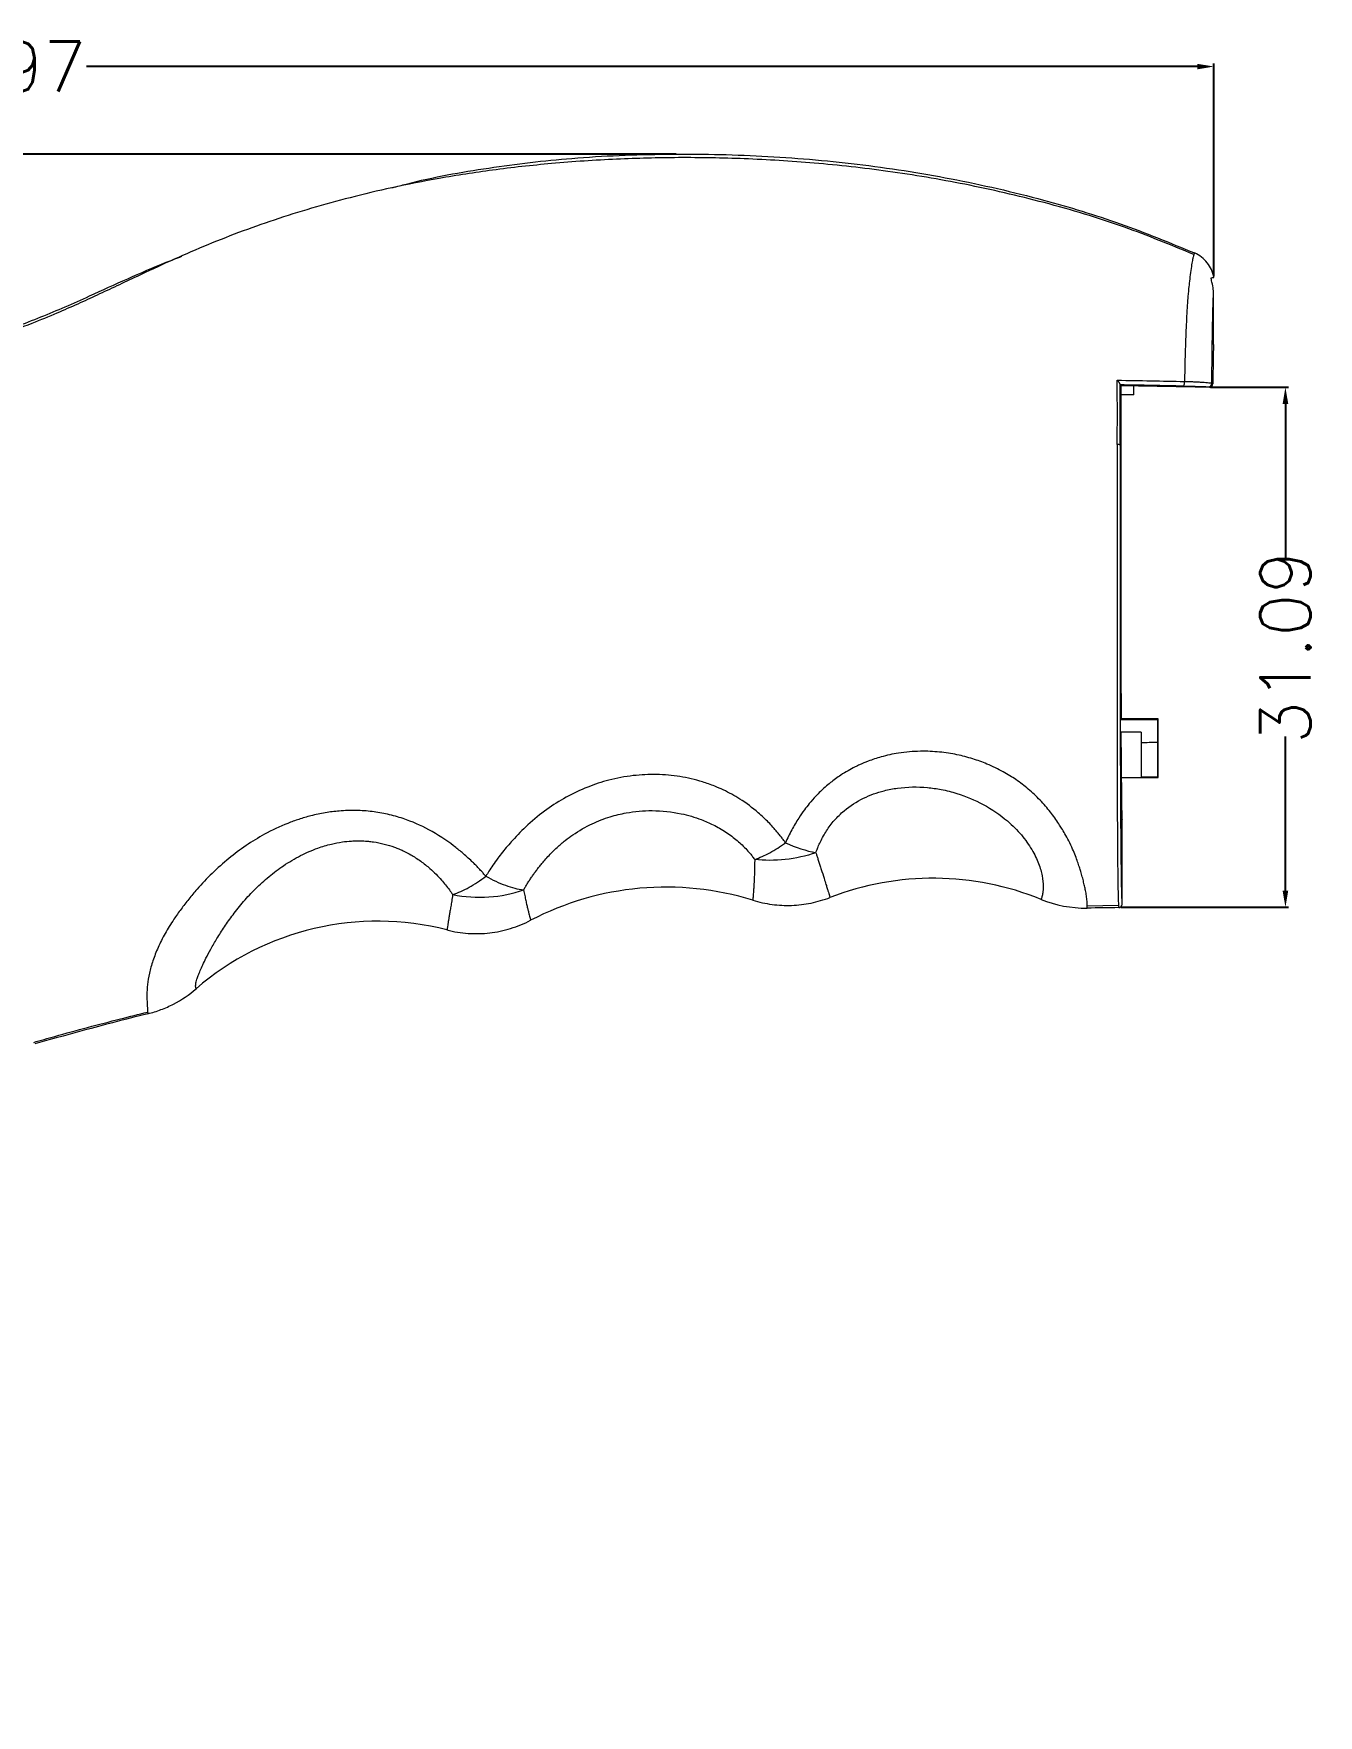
# Model space of a CAD drawing. Header units: inches. Extents: x 1424 to 4050, y 1126 to 1517.
# Drawn here: x 1987.8 to 2064.6, y 1314.8 to 1415.3 of the extents above; entities that cross this region are included whole.
import ezdxf

# ---------------------------------------------------------------- set-up
doc = ezdxf.new("R2010")
doc.units = ezdxf.units.IN
doc.header["$LTSCALE"] = 15
doc.styles.get("Standard").update_dxf_attribs({"font": 'txt', "bigfont": 'gbcbig.shx'})
doc.dimstyles.new('3', dxfattribs={"dimtxt": 3, "dimasz": 1, "dimexe": 0.18, "dimexo": 0.0625, "dimgap": 0.09, "dimtad": 0, "dimdsep": 46, "dimtxsty": 'Standard', "dimcen": 1, "dimclrd": 3, "dimclre": 3, "dimadec": 0, "dimazin": 2, "dimtfac": 1, "dimtofl": 0, "dimtmove": 0, "dimatfit": 3, "dimfxl": 1, "dimtolj": 1, "dimtzin": 0, "dimarcsym": 0})

# ---------------------------------------------------------------- blocks, each defined once
blk = doc.blocks.new('*D218')
at = {"color": 3, "lineweight": -2}
for p, q in [((1909.43, 1322.54), (1909.43, 1413.54)), ((1910.43, 1413.36), (1976.83, 1413.36)), ((2057.4, 1413.36), (1991.01, 1413.36)), ((2058.4, 1400.82), (2058.4, 1413.54))]:
    blk.add_line(p, q, dxfattribs=at)
at = {"color": 3}
for points in [[(1910.43, 1413.52), (1910.43, 1413.19), (1909.43, 1413.36)], [(2057.4, 1413.52), (2057.4, 1413.19), (2058.4, 1413.36)]]:
    blk.add_solid(points, dxfattribs=at)
at = {"layer": 'Defpoints', "color": 0}
for p in [(2058.4, 1413.36), (2058.4, 1400.76), (1909.43, 1322.48)]:
    blk.add_point(p, dxfattribs=at)
at = {"color": 0, "insert": (1983.92, 1413.36), "char_height": 3, "attachment_point": 5}
blk.add_mtext('\\A1;148.97', dxfattribs=at)
blk = doc.blocks.new('*D221')
at = {"color": 3, "lineweight": -2}
for p, q in [((2026.25, 1408.12), (1902.23, 1408.12)), ((1902.41, 1407.12), (1902.41, 1367.54)), ((1902.41, 1315.77), (1902.41, 1355.36)), ((1912.13, 1314.77), (1902.23, 1314.77))]:
    blk.add_line(p, q, dxfattribs=at)
at = {"color": 3}
for points in [[(1902.24, 1407.12), (1902.58, 1407.12), (1902.41, 1408.12)], [(1902.24, 1315.77), (1902.58, 1315.77), (1902.41, 1314.77)]]:
    blk.add_solid(points, dxfattribs=at)
at = {"layer": 'Defpoints', "color": 0}
for p in [(2026.31, 1408.12), (1902.41, 1314.77), (1912.19, 1314.77)]:
    blk.add_point(p, dxfattribs=at)
at = {"color": 0, "insert": (1902.41, 1361.45), "char_height": 3, "attachment_point": 5, "rotation": 90}
blk.add_mtext('\\A1;93.35', dxfattribs=at)
blk = doc.blocks.new('*D234')
at = {"color": 3, "lineweight": -2}
for p, q in [((2058.19, 1394.18), (2062.85, 1394.18)), ((2062.67, 1393.18), (2062.67, 1383.97)), ((2062.67, 1364.09), (2062.67, 1373.29)), ((2052.86, 1363.09), (2062.85, 1363.09))]:
    blk.add_line(p, q, dxfattribs=at)
at = {"color": 3}
for points in [[(2062.5, 1393.18), (2062.84, 1393.18), (2062.67, 1394.18)], [(2062.5, 1364.09), (2062.84, 1364.09), (2062.67, 1363.09)]]:
    blk.add_solid(points, dxfattribs=at)
at = {"layer": 'Defpoints', "color": 0}
for p in [(2058.12, 1394.18), (2062.67, 1394.18), (2052.8, 1363.09)]:
    blk.add_point(p, dxfattribs=at)
at = {"color": 0, "insert": (2062.67, 1378.63), "char_height": 3, "attachment_point": 5, "rotation": 90}
blk.add_mtext('\\A1;31.09', dxfattribs=at)

msp = doc.modelspace()

# ---------------------------------------------------------------- linework, layer by layer
at = {"color": 7, "linetype": 'Continuous', "lineweight": 15}
for p, q in [((2058.371, 1396.737), (2058.371, 1399.784)), ((2052.843, 1390.716), (2052.843, 1393.722)), ((2053.604, 1393.722), (2052.843, 1393.722)), ((2058.067, 1394.209), (2058.125, 1394.18)), ((2058.271, 1394.41), (2058.331, 1394.38)), ((2052.792, 1390.716), (2052.843, 1390.716)), ((2052.843, 1375.87), (2052.843, 1390.716)), ((2052.805, 1374.323), (2052.845, 1374.363)), ((2055.054, 1374.363), (2052.845, 1374.363)), ((2055.016, 1374.324), (2055.054, 1374.363)), ((2052.851, 1370.854), (2052.86, 1370.845)), ((2052.851, 1370.854), (2054.049, 1370.854)), ((2052.86, 1370.845), (2055.054, 1370.845)), ((2055.054, 1370.845), (2055.029, 1370.871)), ((2052.911, 1368.335), (2052.907, 1368.335)), ((2052.911, 1363.581), (2052.911, 1368.335)), ((2052.907, 1363.269), (2052.907, 1363.574)), ((2050.825, 1363.17), (2052.694, 1363.21)), ((2052.702, 1363.103), (2052.723, 1363.099))]:
    msp.add_line(p, q, dxfattribs=at)
at = {"color": 7, "linetype": 'Continuous', "lineweight": 15, "flags": 128}
for points in [[(2052.842, 1394.272), (2052.828, 1394.286), (2052.814, 1394.3), (2052.789, 1394.324)], [(2052.907, 1363.574), (2052.909, 1363.578), (2052.911, 1363.581)]]:
    msp.add_lwpolyline(points, dxfattribs=at)
at = {"color": 7, "linetype": 'Continuous', "lineweight": 15}
for centre, radius, start, end in [((2056.222, 1394.45), 0.423, 332.03037, 11.02105), ((2058.07, 1394.41), 0.201, 269.00857, 359.99336), ((2052.656, 1390.508), 0.249, 56.66639, 98.21306), ((2041.611, 1347.738), 17.086, 67.81818, 111.15014), ((2025.657, 1346.756), 17.538, 72.83574, 117.52685), ((2008.417, 1345.63), 16.626, 75.60294, 130.78465)]:
    msp.add_arc(centre, radius, start, end, dxfattribs=at)
for centre, major_axis, ratio, start_param, end_param in [((2058.439, 1390.686), (0, 7.209), 0.0174551, 0.5748177, 1.0329447), ((2254.21, 1390.686), (411.044, -7.209), 0.0001504, 2.0806518, 2.0827676), ((2254.21, 1390.686), (411.044, -7.209), 0.0001504, 2.0680853, 2.0806518), ((2053.547, 1390.686), (0, 7.209), 0.0087269, 5.1470187, 5.230813), ((2052.909, 1375.87), (0, 7.537), 0.0087269, 1.5707963, 1.7721542), ((2052.909, 1375.87), (0, 8.341), 0.0087269, 1.8515797, 2.2159415), ((2052.909, 1375.87), (0, 7.537), 0.0087269, 2.300524, 3.1149228)]:
    msp.add_ellipse(centre, major_axis=major_axis, ratio=ratio, start_param=start_param, end_param=end_param, dxfattribs=at)
for points, knots in [([(2057.192, 1402.121), (2055.82, 1402.687), (2052.899, 1403.894), (2048.31, 1405.255), (2043.583, 1406.352), (2038.989, 1407.118), (2034.585, 1407.611), (2030.403, 1407.87), (2026.465, 1407.937), (2022.623, 1407.841), (2018.915, 1407.593), (2015.377, 1407.199), (2012.194, 1406.706), (2009.359, 1406.148), (2006.816, 1405.546), (2004.47, 1404.9), (2001.531, 1403.978), (1998.027, 1402.666), (1994.938, 1401.244), (1992.831, 1400.248), (1991.651, 1399.693), (1990.457, 1399.145), (1989.16, 1398.573), (1987.588, 1397.925), (1985.658, 1397.222), (1983.359, 1396.529), (1980.788, 1395.935), (1977.982, 1395.491), (1974.967, 1395.252), (1971.763, 1395.277), (1968.808, 1395.564), (1966.951, 1395.943), (1966.2, 1396.097)], [0, 0, 0, 0, 0.0474544, 0.1010322, 0.1528665, 0.2025915, 0.2499012, 0.2945516, 0.3365259, 0.3758327, 0.4174142, 0.4553467, 0.4896349, 0.5203909, 0.5477218, 0.5731804, 0.5981639, 0.6462316, 0.692703, 0.7068582, 0.7207645, 0.7344047, 0.7488845, 0.7660841, 0.7887816, 0.8145302, 0.8428237, 0.8731228, 0.9052909, 0.9394094, 0.9754824, 1, 1, 1, 1]), ([(2009.295, 1406.116), (2009.571, 1406.19), (2011.461, 1406.699), (2015.036, 1407.339), (2020.231, 1407.958), (2025.691, 1408.174), (2031.386, 1408.071), (2037.068, 1407.585), (2042.695, 1406.715), (2047.943, 1405.502), (2052.811, 1404.031), (2055.76, 1402.818), (2057.235, 1402.212)], [0, 0, 0, 0, 0.0175462, 0.1201272, 0.2224119, 0.3385844, 0.4551704, 0.5718339, 0.6882996, 0.8043709, 0.9021952, 1, 1, 1, 1]), ([(1966.169, 1396.161), (1967.239, 1395.975), (1969.384, 1395.603), (1972.647, 1395.382), (1975.914, 1395.422), (1979.129, 1395.755), (1982.265, 1396.386), (1985.309, 1397.266), (1988.29, 1398.35), (1991.752, 1399.879), (1994.52, 1401.179), (1996.389, 1401.894), (1996.697, 1402.011)], [0, 0, 0, 0, 0.1027072, 0.2057921, 0.3088172, 0.4114425, 0.511038, 0.6109189, 0.7109477, 0.8107455, 0.9688606, 1, 1, 1, 1]), ([(2057.235, 1402.212), (2057.229, 1402.208), (2057.219, 1402.202), (2057.204, 1402.155), (2057.199, 1402.139)], [0, 0, 0, 0, 0.6532118, 1, 1, 1, 1]), ([(2058.399, 1400.755), (2058.368, 1400.915), (2058.318, 1401.068), (2058.183, 1401.361), (2058.097, 1401.501), (2057.896, 1401.752), (2057.78, 1401.866), (2057.523, 1402.064), (2057.384, 1402.146), (2057.235, 1402.212)], [0, 0, 0, 0, 0.25, 0.25, 0.5, 0.5, 0.75, 0.75, 1, 1, 1, 1]), ([(2058.242, 1400.728), (2058.3, 1400.733), (2058.332, 1400.737), (2058.377, 1400.746), (2058.39, 1400.751), (2058.399, 1400.755)], [0, 0, 0, 0, 0.5, 0.5, 1, 1, 1, 1]), ([(2058.345, 1400.125), (2058.32, 1400.283), (2058.282, 1400.436), (2058.245, 1400.603), (2058.236, 1400.649), (2058.23, 1400.711), (2058.233, 1400.727), (2058.242, 1400.728)], [0, 0, 0, 0, 0.5, 0.5, 0.75, 0.75, 1, 1, 1, 1]), ([(2058.271, 1394.41), (2058.272, 1394.515), (2058.275, 1394.82), (2058.281, 1395.408), (2058.289, 1396.143), (2058.299, 1396.941), (2058.311, 1397.682), (2058.325, 1398.358), (2058.336, 1398.811), (2058.346, 1399.154), (2058.354, 1399.395), (2058.363, 1399.618), (2058.368, 1399.733), (2058.371, 1399.784)], [0, 0, 0, 0, 0.0435446, 0.1270756, 0.2508787, 0.3678803, 0.5000585, 0.6243509, 0.7490539, 0.7947482, 0.8742554, 0.944674, 1, 1, 1, 1]), ([(2052.788, 1394.353), (2052.787, 1394.36), (2052.786, 1394.374), (2052.774, 1394.403), (2052.756, 1394.436), (2052.733, 1394.471), (2052.706, 1394.507), (2052.676, 1394.543), (2052.645, 1394.576), (2052.624, 1394.596), (2052.617, 1394.603)], [0, 0, 0, 0, 0.1039642, 0.2216733, 0.3539889, 0.500823, 0.6103004, 0.7504649, 0.914611, 1, 1, 1, 1]), ([(2056.596, 1394.251), (2056.639, 1394.251), (2056.726, 1394.249), (2056.853, 1394.246), (2056.974, 1394.244), (2057.089, 1394.241), (2057.2, 1394.239), (2057.305, 1394.236), (2057.404, 1394.234), (2057.497, 1394.231), (2057.583, 1394.229), (2057.697, 1394.226), (2057.837, 1394.222), (2057.963, 1394.217), (2058.035, 1394.213), (2058.062, 1394.211), (2058.065, 1394.21), (2058.067, 1394.209)], [0, 0, 0, 0, 0.0518034, 0.1027844, 0.153143, 0.2030548, 0.2526702, 0.3021146, 0.3514892, 0.4008725, 0.4503224, 0.4998785, 0.610583, 0.7496658, 0.8697732, 0.9533225, 1, 1, 1, 1]), ([(2056.637, 1394.531), (2056.683, 1394.53), (2056.775, 1394.527), (2056.91, 1394.523), (2057.043, 1394.519), (2057.172, 1394.514), (2057.356, 1394.506), (2057.584, 1394.495), (2057.821, 1394.48), (2058.017, 1394.463), (2058.149, 1394.447), (2058.245, 1394.43), (2058.262, 1394.418), (2058.271, 1394.41)], [0, 0, 0, 0, 0.0489303, 0.0984883, 0.1485796, 0.1991024, 0.2499504, 0.3719271, 0.4998235, 0.6189541, 0.7496996, 0.8513584, 1, 1, 1, 1]), ([(2058.125, 1394.18), (2058.183, 1394.179), (2058.238, 1394.204), (2058.312, 1394.281), (2058.331, 1394.33), (2058.331, 1394.38)], [0, 0, 0, 0, 0.5, 0.5, 1, 1, 1, 1]), ([(2052.792, 1390.716), (2052.788, 1387.852), (2052.787, 1384.915), (2052.787, 1379.094), (2052.789, 1376.178), (2052.803, 1370.549), (2052.816, 1367.908), (2052.841, 1365.577), (2052.847, 1365.167), (2052.858, 1364.468), (2052.864, 1364.178), (2052.876, 1363.718), (2052.882, 1363.552), (2052.895, 1363.332), (2052.901, 1363.278), (2052.907, 1363.269)], [0, 0, 0, 0, 0.25, 0.25, 0.5, 0.5, 0.75, 0.75, 0.8125, 0.8125, 0.875, 0.875, 0.9375, 0.9375, 1, 1, 1, 1]), ([(2052.805, 1374.323), (2053.128, 1374.323), (2053.452, 1374.323), (2053.775, 1374.323), (2053.982, 1374.324), (2054.189, 1374.324), (2054.396, 1374.324), (2054.602, 1374.324), (2054.809, 1374.324), (2055.016, 1374.324)], [0, 0, 0, 0, 0.0009724149, 0.0009724149, 0.0009724149, 0.0015947532, 0.0015947532, 0.0015947532, 0.0022170969, 0.0022170969, 0.0022170969, 0.0022170969]), ([(2052.807, 1373.559), (2052.807, 1373.684), (2052.806, 1373.938), (2052.805, 1374.194), (2052.805, 1374.323)], [0, 0, 0, 0, 0.4962111, 1, 1, 1, 1]), ([(2055.016, 1374.324), (2055.016, 1374.208), (2055.016, 1373.975), (2055.016, 1373.628), (2055.016, 1373.282), (2055.016, 1373.053), (2055.016, 1372.939)], [0, 0, 0, 0, 0.2495694, 0.4997698, 0.7500907, 1, 1, 1, 1]), ([(2055.054, 1370.845), (2055.054, 1371.343), (2055.054, 1371.889), (2055.054, 1372.781), (2055.054, 1373.089), (2055.054, 1373.715), (2055.054, 1374.035), (2055.054, 1374.363)], [0, 0, 0, 0, 0.5, 0.5, 0.75, 0.75, 1, 1, 1, 1]), ([(2054.049, 1373.559), (2053.842, 1373.559), (2053.635, 1373.559), (2053.428, 1373.559), (2053.221, 1373.559), (2053.014, 1373.559), (2052.807, 1373.559)], [0, 0, 0, 0, 0.0006227692, 0.0006227692, 0.0006227692, 0.0012455433, 0.0012455433, 0.0012455433, 0.0012455433]), ([(2054.049, 1373.559), (2054.049, 1373.452), (2054.049, 1373.24), (2054.049, 1373.03), (2054.049, 1372.925)], [0, 0, 0, 0, 0.5026932, 1, 1, 1, 1]), ([(2054.049, 1372.925), (2054.049, 1372.872), (2054.049, 1372.765), (2054.05, 1372.606), (2054.05, 1372.448), (2054.05, 1372.291), (2054.05, 1372.136), (2054.05, 1371.985), (2054.05, 1371.838), (2054.05, 1371.698), (2054.049, 1371.566), (2054.049, 1371.396), (2054.05, 1371.196), (2054.049, 1371.033), (2054.049, 1370.934), (2054.049, 1370.883), (2054.049, 1370.875), (2054.049, 1370.871)], [0, 0, 0, 0, 0.0450644, 0.0913805, 0.1389135, 0.1876178, 0.2374372, 0.288304, 0.3401392, 0.392853, 0.4463448, 0.5005045, 0.6150294, 0.7501555, 0.8354186, 0.9188215, 1, 1, 1, 1]), ([(2055.016, 1372.939), (2055.016, 1372.889), (2055.016, 1372.791), (2055.016, 1372.647), (2055.016, 1372.507), (2055.016, 1372.37), (2055.016, 1372.237), (2055.016, 1372.022), (2055.017, 1371.744), (2055.018, 1371.439), (2055.02, 1371.192), (2055.022, 1371.031), (2055.024, 1370.935), (2055.027, 1370.882), (2055.028, 1370.874), (2055.029, 1370.871)], [0, 0, 0, 0, 0.04179146, 0.08337876, 0.12487541, 0.16639669, 0.20805855, 0.2499765, 0.37515526, 0.49969732, 0.62534758, 0.74937797, 0.83357623, 0.91680511, 1, 1, 1, 1]), ([(2032.787, 1366.948), (2032.742, 1367.01), (2032.651, 1367.134), (2032.506, 1367.322), (2032.355, 1367.51), (2032.196, 1367.699), (2032.006, 1367.914), (2031.675, 1368.269), (2031.059, 1368.854), (2030.158, 1369.529), (2029.252, 1370.031), (2028.493, 1370.359), (2027.64, 1370.661), (2026.709, 1370.88), (2025.788, 1370.994), (2024.856, 1371.046), (2023.654, 1370.988), (2022.266, 1370.73), (2020.916, 1370.289), (2019.671, 1369.698), (2018.465, 1368.932), (2017.396, 1368.055), (2016.649, 1367.292), (2016.059, 1366.622), (2015.663, 1366.123), (2015.304, 1365.619), (2015.067, 1365.261), (2014.937, 1365.044), (2014.878, 1364.945)], [0, 0, 0, 0, 0.0127767, 0.0256196, 0.0385227, 0.0514796, 0.0644847, 0.0830999, 0.1252511, 0.1897694, 0.2414383, 0.2664873, 0.3010462, 0.3621754, 0.3923191, 0.4230591, 0.4844624, 0.5492968, 0.6075126, 0.6712117, 0.7323427, 0.8005007, 0.8626109, 0.88511, 0.9318626, 0.9584838, 0.9812168, 1, 1, 1, 1]), ([(2034.602, 1366.353), (2034.618, 1366.4), (2034.66, 1366.518), (2034.746, 1366.733), (2034.874, 1367.019), (2035.039, 1367.336), (2035.3, 1367.769), (2035.686, 1368.29), (2036.393, 1368.986), (2037.39, 1369.633), (2038.51, 1370.04), (2039.797, 1370.289), (2040.96, 1370.307), (2042.143, 1370.136), (2043.286, 1369.848), (2044.681, 1369.26), (2045.98, 1368.37), (2046.785, 1367.556), (2047.233, 1366.973), (2047.61, 1366.388), (2047.951, 1365.683), (2048.161, 1364.925), (2048.207, 1364.337), (2048.175, 1364.001), (2048.141, 1363.818), (2048.116, 1363.714), (2048.091, 1363.634), (2048.07, 1363.578), (2048.065, 1363.566), (2048.062, 1363.56)], [0, 0, 0, 0, 0.0082947, 0.0207407, 0.0372242, 0.0567874, 0.0734747, 0.1086834, 0.1430591, 0.1967071, 0.2459338, 0.2763049, 0.342745, 0.373684, 0.4103058, 0.4758404, 0.5472298, 0.599476, 0.6259352, 0.6525675, 0.7062137, 0.7603805, 0.8205167, 0.8742243, 0.8966352, 0.9203983, 0.9455734, 0.9721268, 1, 1, 1, 1]), ([(2014.878, 1364.945), (2014.827, 1365.004), (2014.726, 1365.12), (2014.566, 1365.297), (2014.399, 1365.474), (2014.224, 1365.652), (2013.919, 1365.949), (2013.501, 1366.324), (2012.683, 1366.983), (2011.549, 1367.735), (2010.179, 1368.338), (2009.016, 1368.664), (2008.07, 1368.827), (2007.101, 1368.895), (2006.164, 1368.863), (2005.262, 1368.749), (2004.455, 1368.578), (2003.708, 1368.358), (2002.769, 1368.014), (2001.301, 1367.325), (1999.417, 1366.025), (1997.996, 1364.628), (1997.115, 1363.577), (1996.654, 1362.978), (1996.265, 1362.434), (1995.946, 1361.949), (1995.697, 1361.524), (1995.476, 1361.104), (1995.217, 1360.555), (1994.96, 1359.889), (1994.75, 1359.133), (1994.632, 1358.441), (1994.608, 1357.923), (1994.618, 1357.578), (1994.637, 1357.27), (1994.646, 1357.044), (1994.654, 1356.874), (1994.661, 1356.786), (1994.671, 1356.735), (1994.673, 1356.726), (1994.674, 1356.721)], [0, 0, 0, 0, 0.0082998, 0.0166792, 0.025135, 0.0336679, 0.0422845, 0.0680553, 0.0889133, 0.1427455, 0.1923894, 0.2203094, 0.2472182, 0.2746758, 0.3032005, 0.3270135, 0.3521384, 0.3735499, 0.3936523, 0.4380384, 0.513334, 0.5934125, 0.6171964, 0.6409601, 0.6647805, 0.6813477, 0.697718, 0.7139302, 0.7300151, 0.7615378, 0.7928272, 0.8247398, 0.8578984, 0.8774052, 0.8927811, 0.9293256, 0.946349, 0.9655133, 0.9831701, 1, 1, 1, 1]), ([(2017.13, 1364.125), (2017.166, 1364.187), (2017.238, 1364.309), (2017.353, 1364.497), (2017.475, 1364.687), (2017.602, 1364.878), (2017.736, 1365.071), (2017.877, 1365.264), (2018.023, 1365.456), (2018.176, 1365.648), (2018.362, 1365.87), (2018.667, 1366.214), (2019.087, 1366.637), (2019.593, 1367.07), (2020.267, 1367.567), (2021.15, 1368.076), (2022.242, 1368.501), (2023.444, 1368.795), (2024.886, 1368.92), (2026.416, 1368.754), (2027.621, 1368.401), (2028.512, 1368.014), (2029.243, 1367.589), (2029.804, 1367.167), (2030.207, 1366.805), (2030.476, 1366.531), (2030.693, 1366.28), (2030.843, 1366.089), (2030.917, 1365.986), (2030.945, 1365.946)], [0, 0, 0, 0, 0.0170991, 0.0341946, 0.0512669, 0.0683002, 0.0852799, 0.1021918, 0.1190226, 0.1357598, 0.1523927, 0.1769719, 0.2262494, 0.2652072, 0.2981932, 0.3744502, 0.4381314, 0.4917808, 0.5761108, 0.671081, 0.7407021, 0.7845767, 0.8374113, 0.8907647, 0.9161352, 0.9448696, 0.9699678, 0.9883958, 1, 1, 1, 1]), ([(1997.557, 1358.218), (1997.556, 1358.22), (1997.554, 1358.225), (1997.547, 1358.243), (1997.54, 1358.268), (1997.534, 1358.3), (1997.529, 1358.339), (1997.527, 1358.403), (1997.535, 1358.527), (1997.588, 1358.738), (1997.685, 1359.016), (1997.844, 1359.412), (1998.089, 1359.94), (1998.438, 1360.597), (1998.805, 1361.23), (1999.243, 1361.923), (1999.767, 1362.669), (2000.382, 1363.435), (2000.979, 1364.077), (2001.498, 1364.569), (2001.91, 1364.925), (2002.337, 1365.263), (2002.95, 1365.699), (2003.762, 1366.184), (2004.732, 1366.611), (2005.58, 1366.866), (2006.256, 1366.996), (2006.768, 1367.051), (2007.17, 1367.067), (2007.509, 1367.061), (2007.838, 1367.038), (2008.273, 1366.986), (2008.804, 1366.881), (2009.308, 1366.724), (2009.681, 1366.578), (2010.014, 1366.432), (2010.347, 1366.256), (2010.799, 1365.981), (2011.181, 1365.705), (2011.712, 1365.259), (2012.116, 1364.85), (2012.478, 1364.424), (2012.704, 1364.131), (2012.835, 1363.942), (2012.9, 1363.847)], [0, 0, 0, 0, 0.0135156, 0.026557, 0.039011, 0.0507643, 0.061769, 0.0721464, 0.093384, 0.1245651, 0.1447887, 0.168104, 0.2181526, 0.2515588, 0.2886937, 0.3287568, 0.3685497, 0.412277, 0.4554476, 0.4771372, 0.4986929, 0.5200706, 0.5408888, 0.5856443, 0.6269883, 0.6581189, 0.6822831, 0.7017465, 0.713949, 0.7258339, 0.7386264, 0.7497723, 0.7738608, 0.7981745, 0.8088923, 0.8196586, 0.8400607, 0.8533262, 0.8834717, 0.8987434, 0.9431863, 0.9620887, 0.9810581, 1, 1, 1, 1]), ([(2030.945, 1365.946), (2031.238, 1366.048), (2031.543, 1366.185), (2032.162, 1366.521), (2032.476, 1366.722), (2032.787, 1366.948)], [0, 0, 0, 0, 0.5, 0.5, 1, 1, 1, 1]), ([(2030.945, 1365.946), (2030.945, 1365.888), (2030.943, 1365.747), (2030.94, 1365.512), (2030.933, 1365.225), (2030.92, 1364.859), (2030.903, 1364.488), (2030.885, 1364.183), (2030.87, 1363.968), (2030.858, 1363.81), (2030.848, 1363.684), (2030.84, 1363.592), (2030.835, 1363.531), (2030.833, 1363.519), (2030.832, 1363.513)], [0, 0, 0, 0, 0.0377566, 0.0914296, 0.1611171, 0.2469243, 0.3809908, 0.4971671, 0.580766, 0.6644792, 0.7482907, 0.8321773, 0.9160957, 1, 1, 1, 1]), ([(2034.602, 1366.353), (2034.014, 1366.151), (2033.393, 1366.011), (2032.152, 1365.874), (2031.533, 1365.877), (2030.945, 1365.946)], [0, 0, 0, 0, 0.5, 0.5, 1, 1, 1, 1]), ([(2034.602, 1366.353), (2034.622, 1366.293), (2034.665, 1366.16), (2034.733, 1365.952), (2034.808, 1365.72), (2034.889, 1365.47), (2035.003, 1365.111), (2035.121, 1364.732), (2035.226, 1364.393), (2035.299, 1364.156), (2035.353, 1363.98), (2035.394, 1363.845), (2035.423, 1363.751), (2035.441, 1363.691), (2035.445, 1363.679), (2035.446, 1363.673)], [0, 0, 0, 0, 0.0362002, 0.0794386, 0.1297151, 0.1870292, 0.2513805, 0.3925136, 0.5022658, 0.5914527, 0.6781459, 0.7623464, 0.844055, 0.9232726, 1, 1, 1, 1]), ([(2012.9, 1363.847), (2013.215, 1363.955), (2013.543, 1364.102), (2014.208, 1364.471), (2014.546, 1364.693), (2014.878, 1364.945)], [0, 0, 0, 0, 0.5, 0.5, 1, 1, 1, 1]), ([(2014.878, 1364.945), (2015.271, 1364.726), (2015.665, 1364.543), (2016.425, 1364.266), (2016.79, 1364.173), (2017.13, 1364.125)], [0, 0, 0, 0, 0.5, 0.5, 1, 1, 1, 1]), ([(2012.9, 1363.847), (2012.889, 1363.781), (2012.867, 1363.652), (2012.836, 1363.47), (2012.807, 1363.298), (2012.78, 1363.137), (2012.755, 1362.987), (2012.732, 1362.847), (2012.711, 1362.717), (2012.691, 1362.597), (2012.673, 1362.486), (2012.656, 1362.384), (2012.633, 1362.247), (2012.608, 1362.09), (2012.584, 1361.936), (2012.566, 1361.826), (2012.554, 1361.755), (2012.552, 1361.74), (2012.551, 1361.733)], [0, 0, 0, 0, 0.0492831, 0.0978307, 0.1456447, 0.192728, 0.2390844, 0.2847187, 0.3296361, 0.3738424, 0.4173406, 0.4601319, 0.5022176, 0.6039556, 0.7045864, 0.8041459, 0.9026239, 1, 1, 1, 1]), ([(2012.9, 1363.847), (2013.6, 1363.705), (2014.335, 1363.654), (2015.779, 1363.751), (2016.485, 1363.898), (2017.13, 1364.125)], [0, 0, 0, 0, 0.5, 0.5, 1, 1, 1, 1]), ([(2017.13, 1364.125), (2017.142, 1364.067), (2017.165, 1363.951), (2017.2, 1363.787), (2017.233, 1363.632), (2017.265, 1363.485), (2017.296, 1363.348), (2017.325, 1363.219), (2017.353, 1363.099), (2017.38, 1362.987), (2017.404, 1362.885), (2017.435, 1362.759), (2017.469, 1362.621), (2017.503, 1362.49), (2017.528, 1362.393), (2017.546, 1362.328), (2017.549, 1362.315), (2017.551, 1362.309)], [0, 0, 0, 0, 0.0506368, 0.1010865, 0.1513519, 0.2014355, 0.2513401, 0.3010679, 0.3506212, 0.4000021, 0.4492128, 0.4982551, 0.5973268, 0.6970246, 0.7973616, 0.8983497, 1, 1, 1, 1]), ([(2030.832, 1363.513), (2031.209, 1363.397), (2031.593, 1363.313), (2032.373, 1363.209), (2032.766, 1363.19), (2033.543, 1363.218), (2033.93, 1363.263), (2034.699, 1363.42), (2035.079, 1363.531), (2035.446, 1363.674)], [0, 0, 0, 0, 0.25, 0.25, 0.5, 0.5, 0.75, 0.75, 1, 1, 1, 1]), ([(2050.814, 1363.04), (2050.817, 1363.048), (2050.821, 1363.062), (2050.824, 1363.139), (2050.825, 1363.172)], [0, 0, 0, 0, 0.5762121, 1, 1, 1, 1]), ([(2052.71, 1363.068), (2052.762, 1363.069), (2052.813, 1363.091), (2052.886, 1363.165), (2052.907, 1363.217), (2052.907, 1363.269)], [0, 0, 0, 0, 0.5, 0.5, 1, 1, 1, 1]), ([(2012.551, 1361.733), (2012.969, 1361.626), (2013.393, 1361.558), (2014.252, 1361.499), (2014.682, 1361.51), (2015.527, 1361.607), (2015.945, 1361.694), (2016.77, 1361.946), (2017.168, 1362.109), (2017.551, 1362.309)], [0, 0, 0, 0, 0.25, 0.25, 0.5, 0.5, 0.75, 0.75, 1, 1, 1, 1]), ([(1994.674, 1356.721), (1994.941, 1356.788), (1995.202, 1356.87), (1995.714, 1357.065), (1995.965, 1357.177), (1996.691, 1357.555), (1997.141, 1357.859), (1997.557, 1358.218)], [0, 0, 0, 0, 0.25, 0.25, 0.5, 0.5, 1, 1, 1, 1]), ([(1987.847, 1355.009), (1988.267, 1355.13), (1989.991, 1355.624), (1992.264, 1356.224), (1994.12, 1356.688), (1994.66, 1356.823)], [0, 0, 0, 0, 0.1860268, 0.763023, 1, 1, 1, 1])]:
    msp.add_open_spline(points, degree=3, knots=knots, dxfattribs=at)
at = {"color": 8, "linetype": 'Continuous', "lineweight": 15}
for points, knots in [([(2057.199, 1402.139), (2057.195, 1402.127), (2057.182, 1402.091), (2057.153, 1401.971), (2057.108, 1401.757), (2057.048, 1401.415), (2056.981, 1400.951), (2056.922, 1400.455), (2056.878, 1400.019), (2056.839, 1399.578), (2056.802, 1399.074), (2056.765, 1398.443), (2056.732, 1397.759), (2056.702, 1397.025), (2056.675, 1396.191), (2056.653, 1395.352), (2056.642, 1394.771), (2056.637, 1394.531)], [0, 0, 0, 0, 0.03335024, 0.09703166, 0.16719511, 0.25720922, 0.35006569, 0.42548311, 0.48312784, 0.52286878, 0.58608635, 0.65321352, 0.71965228, 0.78598791, 0.85679216, 0.94069663, 1, 1, 1, 1]), ([(2052.62, 1390.754), (2052.618, 1389.788), (2052.613, 1387.859), (2052.607, 1384.929), (2052.604, 1382.004), (2052.603, 1379.079), (2052.604, 1376.162), (2052.607, 1373.521), (2052.612, 1371.196), (2052.618, 1369.215), (2052.626, 1367.403), (2052.638, 1365.833), (2052.653, 1364.579), (2052.671, 1363.7), (2052.688, 1363.214), (2052.7, 1363.147), (2052.704, 1363.12)], [0, 0, 0, 0, 0.0845111, 0.1688654, 0.2531139, 0.3372881, 0.4215373, 0.5062521, 0.5703179, 0.6342538, 0.6980108, 0.7620956, 0.8263552, 0.8905156, 0.9548017, 1, 1, 1, 1]), ([(2050.825, 1363.172), (2050.826, 1363.183), (2050.828, 1363.226), (2050.823, 1363.39), (2050.798, 1363.653), (2050.744, 1363.98), (2050.681, 1364.285), (2050.613, 1364.582), (2050.533, 1364.895), (2050.446, 1365.198), (2050.353, 1365.498), (2050.25, 1365.807), (2050.117, 1366.165), (2049.943, 1366.585), (2049.735, 1367.03), (2049.511, 1367.451), (2049.313, 1367.789), (2049.037, 1368.225), (2048.629, 1368.793), (2048.02, 1369.5), (2047.329, 1370.154), (2046.708, 1370.629), (2046.192, 1370.964), (2045.783, 1371.202), (2045.326, 1371.437), (2044.729, 1371.706), (2043.967, 1371.982), (2043.191, 1372.184), (2042.522, 1372.306), (2041.986, 1372.374), (2041.426, 1372.414), (2040.607, 1372.424), (2039.619, 1372.341), (2038.576, 1372.116), (2037.803, 1371.862), (2037.293, 1371.647), (2036.891, 1371.455), (2036.515, 1371.254), (2036.124, 1371.013), (2035.777, 1370.772), (2035.464, 1370.533), (2035.163, 1370.28), (2034.875, 1370.013), (2034.551, 1369.686), (2034.23, 1369.319), (2033.887, 1368.877), (2033.525, 1368.352), (2033.134, 1367.689), (2032.906, 1367.203), (2032.787, 1366.948)], [0, 0, 0, 0, 0.0098681, 0.0396918, 0.0790133, 0.108419, 0.1302079, 0.1512126, 0.1713373, 0.1905304, 0.2051408, 0.2215977, 0.2398419, 0.2597786, 0.2832242, 0.3025231, 0.3178279, 0.3292532, 0.3616666, 0.3950498, 0.4279151, 0.4587705, 0.4729545, 0.4883656, 0.5049937, 0.5228337, 0.5515219, 0.5825809, 0.5990177, 0.6160673, 0.6337437, 0.6520675, 0.6934196, 0.7269992, 0.7527286, 0.7704354, 0.7798109, 0.7952975, 0.8114682, 0.8242543, 0.8364902, 0.8501633, 0.8632797, 0.8758239, 0.8968846, 0.9136115, 0.9348939, 0.9659023, 1, 1, 1, 1])]:
    msp.add_open_spline(points, degree=3, knots=knots, dxfattribs=at)
at = {"color": 7, "linetype": 'Continuous', "lineweight": 15}
for points in [[(2058.371, 1399.784), (2058.371, 1399.898), (2058.362, 1400.012), (2058.345, 1400.125)], [(2052.62, 1390.754), (2052.624, 1392.067), (2052.625, 1393.354), (2052.617, 1394.603)], [(2052.617, 1394.603), (2053.962, 1394.579), (2055.302, 1394.555), (2056.637, 1394.531)], [(2052.792, 1390.716), (2052.795, 1391.956), (2052.795, 1393.172), (2052.788, 1394.353)], [(2052.788, 1394.353), (2052.788, 1394.334), (2052.789, 1394.325), (2052.789, 1394.324)], [(2056.596, 1394.251), (2055.331, 1394.276), (2054.062, 1394.3), (2052.789, 1394.324)], [(2052.843, 1393.722), (2052.843, 1393.909), (2052.842, 1394.093), (2052.842, 1394.272)], [(2055.016, 1372.939), (2054.694, 1372.934), (2054.372, 1372.93), (2054.049, 1372.925)], [(2055.029, 1370.871), (2054.703, 1370.871), (2054.376, 1370.871), (2054.049, 1370.871)], [(2032.787, 1366.948), (2033.405, 1366.665), (2034.025, 1366.462), (2034.602, 1366.353)], [(2048.062, 1363.56), (2048.934, 1363.205), (2049.873, 1363.027), (2050.814, 1363.04)], [(2052.71, 1363.068), (2052.078, 1363.058), (2051.446, 1363.049), (2050.814, 1363.04)], [(1994.674, 1356.722), (1992.414, 1356.154), (1990.163, 1355.553), (1987.919, 1354.92)]]:
    msp.add_open_spline(points, degree=3, dxfattribs=at)

# ---------------------------------------------------------------- dimensions: what is measured, and where the dimension line sits
dim = msp.add_linear_dim(base=(2058.399, 1413.358), p1=(1909.432, 1322.482), p2=(2058.399, 1400.755), dimstyle='3')
dim.commit()
dim.dimension.update_dxf_attribs({"geometry": '*D218', "text_midpoint": (1983.916, 1413.358)})
for base, p1, p2, picture, middle in [((1902.409, 1314.77), (2026.308, 1408.124), (1912.19, 1314.77), '*D221', (1902.409, 1361.447)), ((2062.67, 1394.18), (2052.796, 1363.089), (2058.125, 1394.18), '*D234', (2062.67, 1378.635))]:
    dim = msp.add_linear_dim(base=base, p1=p1, p2=p2, angle=90, dimstyle='3')
    dim.commit()
    dim.dimension.update_dxf_attribs({"geometry": picture, "text_midpoint": middle})

doc.saveas('drawing.dxf')
